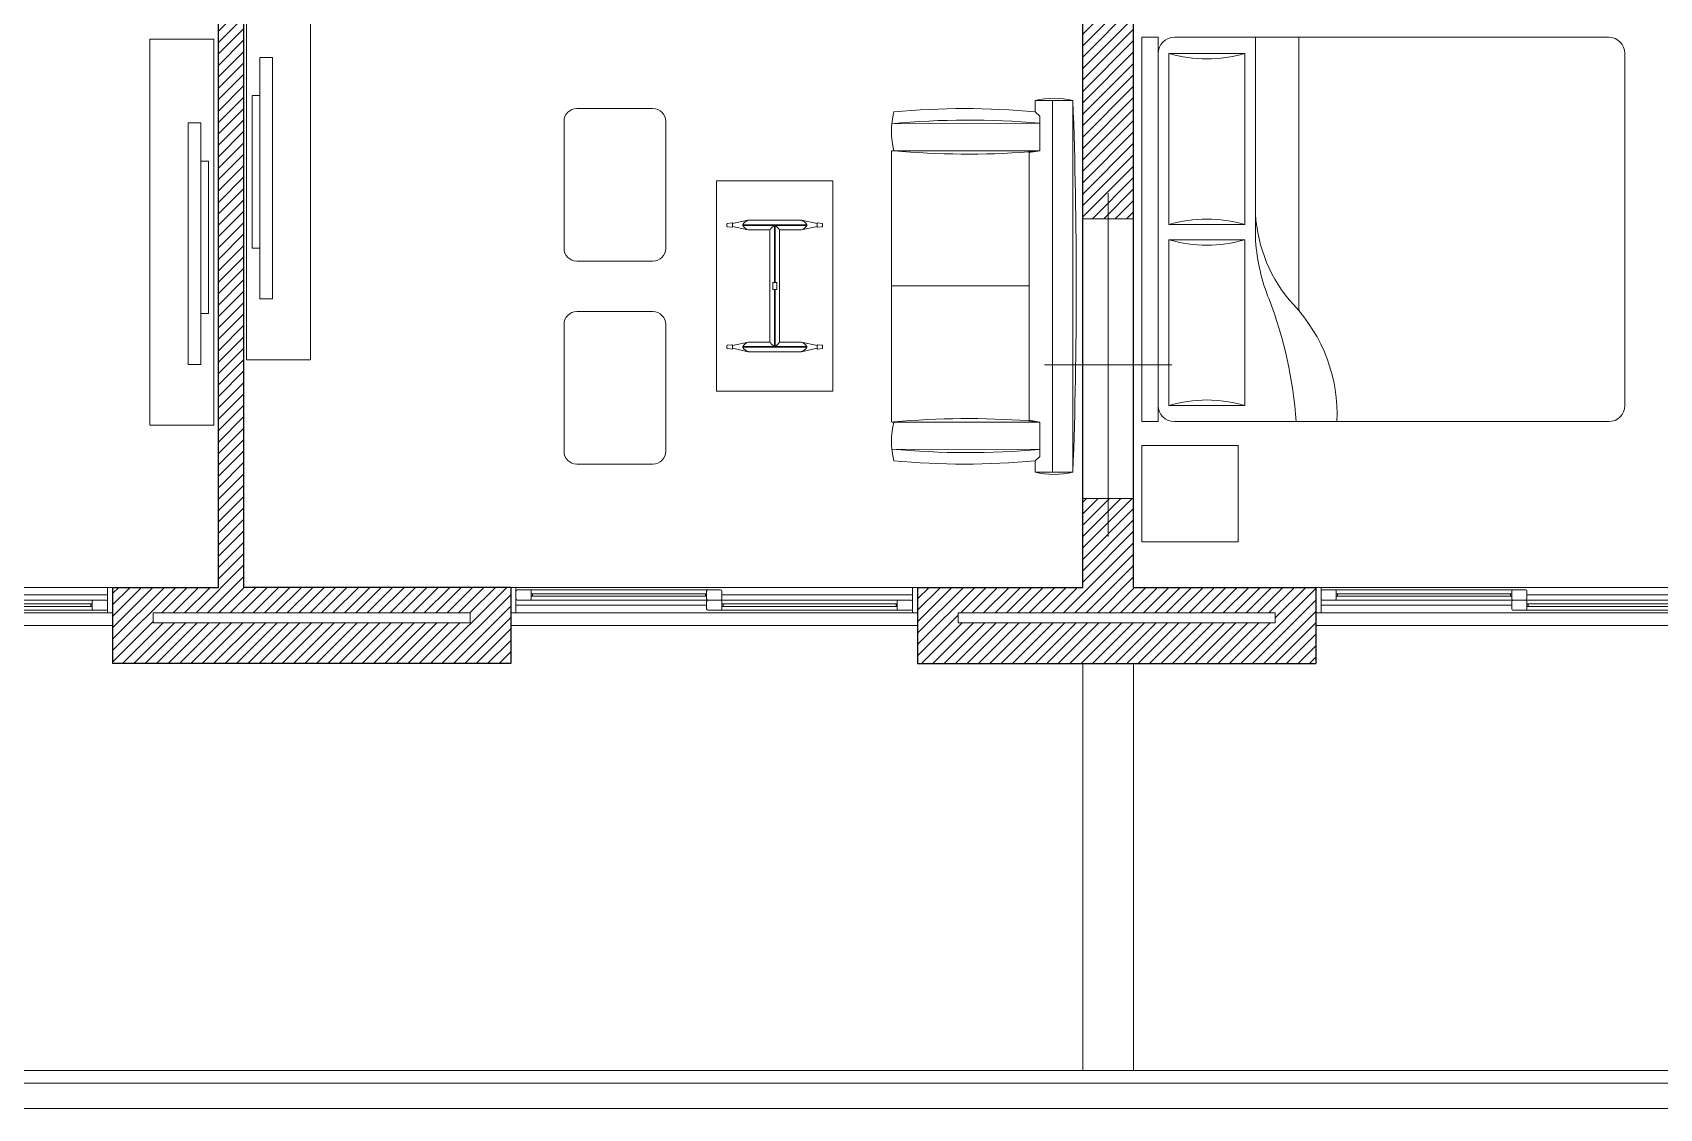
# Model space of a CAD drawing. Header units: millimetres. Extents: x 5985 to 6342, y 1020 to 1088.
# Drawn here: x 6198.86 to 6205.26, y 1068.68 to 1072.92 of the extents above; entities that cross this region are included whole.
import ezdxf

# ---------------------------------------------------------------- set-up
doc = ezdxf.new("R2010")
doc.units = ezdxf.units.MM
for name, color, linetype, lineweight in [('03_CIVIL EXIST A DECLARAR', 6, 'Continuous', 15), ('07_CIVIL VISTAS MEDIA', 251, 'Continuous', 5), ('08_CIVIL VISTAS FINO', 143, 'Continuous', 9), ('09_CIVIL PROYECCIONES', 230, 'Continuous', 5), ('COLUMNAS_EJES', 252, 'Continuous', 9), ('MISC MUEBLES', 143, 'Continuous', 9), ('MUROS', 131, 'Continuous', 9), ('PILAR_HORMIGON', 2, 'Continuous', 20)]:
    doc.layers.add(name, color=color, linetype=linetype, lineweight=lineweight)
doc.layers.add('Paredes', color=250, linetype='Continuous')
pattern_1 = [(45, (5258.260476, 1146.36072), (-0.0224506403, 0.0224506403), [])]

# ---------------------------------------------------------------- blocks, each defined once
blk = doc.blocks.new('Ejes de la columna')
at = {"layer": 'COLUMNAS_EJES'}
for p, q in [((0, -0.5), (0, 0.5)), ((-0.5, 0), (0.5, 0))]:
    blk.add_line(p, q, dxfattribs=at)
blk = doc.blocks.new('ventana 1.6')
at = {"layer": '07_CIVIL VISTAS MEDIA', "linetype": 'Continuous'}
for p, q in [((924.7824, -27.1404), (924.0924, -27.1404)), ((924.0924, -27.1404), (924.7824, -27.1404)), ((924.7824, -27.1504), (924.0924, -27.1504)), ((924.0974, -27.1404), (924.0974, -27.1504)), ((924.7774, -27.1404), (924.7774, -27.1504)), ((925.5324, -27.1804), (924.8424, -27.1804)), ((924.8424, -27.1804), (925.5324, -27.1804)), ((925.5324, -27.1904), (924.8424, -27.1904)), ((924.8474, -27.1804), (924.8474, -27.1904)), ((925.5274, -27.1804), (925.5274, -27.1904)), ((925.6124, -27.2654), (924.0124, -27.2654)), ((925.6124, -27.2654), (924.0124, -27.2654))]:
    blk.add_line(p, q, dxfattribs=at)
at = {"layer": '09_CIVIL PROYECCIONES', "linetype": 'Continuous'}
for p, q in [((925.6124, -27.1154), (924.0124, -27.1154)), ((925.6124, -27.1154), (924.0124, -27.1154)), ((924.0324, -27.1154), (924.0124, -27.1154)), ((924.0124, -27.2154), (924.0124, -27.1154)), ((924.0124, -27.2154), (924.0124, -27.1154)), ((925.5924, -27.1154), (924.0324, -27.1154)), ((924.0324, -27.2154), (924.0324, -27.1154)), ((924.0374, -27.1254), (924.0874, -27.1254)), ((924.0874, -27.1254), (924.7874, -27.1254)), ((924.0924, -27.1604), (924.0924, -27.1304)), ((924.7824, -27.1604), (924.7824, -27.1304)), ((924.7874, -27.1254), (924.8374, -27.1254)), ((924.8424, -27.1604), (924.8424, -27.1304)), ((925.5924, -27.1154), (925.6124, -27.1154)), ((925.5924, -27.1154), (925.5924, -27.2154)), ((925.6124, -27.2154), (925.6124, -27.1154)), ((925.6124, -27.1654), (925.6124, -27.1154)), ((924.7824, -27.1854), (924.0324, -27.1854)), ((924.0874, -27.1654), (924.0374, -27.1654)), ((924.7874, -27.1654), (924.0874, -27.1654)), ((924.0924, -27.1404), (924.0924, -27.1454)), ((924.0924, -27.1404), (924.0924, -27.1504)), ((924.7824, -27.1454), (924.7824, -27.1404)), ((924.7824, -27.1404), (924.7824, -27.1504)), ((924.7824, -27.2004), (924.7824, -27.1704)), ((924.8374, -27.1654), (924.7874, -27.1654)), ((924.8374, -27.1654), (924.7874, -27.1654)), ((925.5374, -27.1654), (924.8374, -27.1654)), ((924.8424, -27.1454), (925.5924, -27.1454)), ((924.8424, -27.2004), (924.8424, -27.1704)), ((924.8424, -27.1804), (924.8424, -27.1854)), ((924.8424, -27.1804), (924.8424, -27.1904)), ((925.5324, -27.2004), (925.5324, -27.1704)), ((925.5324, -27.1854), (925.5324, -27.1804)), ((925.5324, -27.1804), (925.5324, -27.1904)), ((925.5874, -27.1654), (925.5374, -27.1654)), ((925.6124, -27.1654), (925.6124, -27.2154)), ((924.0324, -27.2154), (924.0124, -27.2154)), ((924.0324, -27.2154), (925.5924, -27.2154)), ((924.7874, -27.2054), (924.8374, -27.2054)), ((924.8374, -27.2054), (925.5374, -27.2054)), ((925.5374, -27.2054), (925.5874, -27.2054)), ((925.5924, -27.2154), (925.6124, -27.2154))]:
    blk.add_line(p, q, dxfattribs=at)
for centre, start, end in [((924.0374, -27.1304), 90, 180), ((924.0874, -27.1304), 0, 90), ((924.7874, -27.1304), 90, 180), ((924.8374, -27.1304), 0, 90), ((924.0374, -27.1604), 180, 270), ((924.0874, -27.1604), 270, 0), ((924.7874, -27.1604), 180, 270), ((924.7874, -27.1704), 90, 180), ((924.8374, -27.1604), 270, 0), ((924.8374, -27.1704), 0, 90), ((925.5374, -27.1704), 90, 180), ((925.5874, -27.1704), 0, 90), ((924.7874, -27.2004), 180, 270), ((924.8374, -27.2004), 270, 0), ((925.5374, -27.2004), 180, 270), ((925.5874, -27.2004), 270, 0)]:
    blk.add_arc(centre, 0.005, start, end, dxfattribs=at)

msp = doc.modelspace()

# ---------------------------------------------------------------- hatches: boundary and pattern name
at = {"layer": '07_CIVIL VISTAS MEDIA'}
h = msp.add_hatch(dxfattribs=at)
h.set_pattern_fill('ANSI31', color=18, scale=0.01)
h.set_pattern_definition(pattern_1)
h.paths.add_polyline_path([(6207.0921, 1076.2347), (6205.9917, 1076.2347), (6205.9917, 1075.2347), (6206.0917, 1075.2347), (6206.0917, 1076.0347), (6207.0921, 1076.0347)])
h.paths.add_polyline_path([(6209.5917, 1074.4599), (6209.3917, 1074.4599), (6209.3917, 1072.185), (6209.5917, 1072.185)])
h.paths.add_polyline_path([(6213.4102, 1070.7347), (6212.9917, 1070.7347), (6212.9917, 1072.9774), (6212.9808, 1072.9774, -0.414214), (6212.976, 1072.9822), (6212.976, 1073.0538), (6212.9855, 1073.0538), (6212.9855, 1072.987), (6212.9917, 1072.987), (6212.9917, 1073.8347), (6212.8917, 1073.8347), (6212.8917, 1070.7347), (6211.8432, 1070.7347), (6211.8432, 1070.4347), (6213.4102, 1070.4347)])
h.paths.add_polyline_path([(6212.0032, 1070.5947), (6212.0032, 1070.6347), (6213.2502, 1070.6347), (6213.2502, 1070.5947)], flags=16)
h.paths.add_polyline_path([(6210.2432, 1070.7347), (6209.5917, 1070.7347), (6209.5917, 1071.085), (6209.3917, 1071.085), (6209.3917, 1070.7347), (6208.6762, 1070.7347), (6208.6762, 1070.4347), (6210.2432, 1070.4347)])
h.paths.add_polyline_path([(6210.0832, 1070.6347), (6210.0832, 1070.5947), (6208.8162, 1070.5947), (6208.8162, 1070.6347)], flags=16)
h.paths.add_polyline_path([(6205.1917, 1076.2347), (6204.9917, 1076.2347), (6204.9917, 1076.0347), (6205.0917, 1076.0347), (6205.0917, 1075.2347), (6205.1917, 1075.2347)])
h.paths.add_polyline_path([(6205.174, 1075.4187), (6205.1848, 1075.4187), (6205.1848, 1075.3381, -1), (6205.174, 1075.3381)], flags=16)
h.paths.add_polyline_path([(6203.9917, 1076.2347), (6201.6921, 1076.2347), (6201.6921, 1076.0347), (6202.9917, 1076.0347), (6202.9917, 1075.0599), (6203.1917, 1075.0599), (6203.1917, 1076.0347), (6203.9917, 1076.0347)])
h.paths.add_polyline_path([(6200.6921, 1076.2347), (6199.5917, 1076.2347), (6199.5917, 1075.2347), (6199.6917, 1075.2347), (6199.6917, 1076.0347), (6200.6921, 1076.0347)])
h.paths.add_polyline_path([(6198.7917, 1076.2347), (6198.5917, 1076.2347), (6198.5917, 1076.0347), (6198.6917, 1076.0347), (6198.6917, 1075.2347), (6198.7917, 1075.2347), (6198.7917, 1075.3328), (6198.7794, 1075.3328, -0.414214), (6198.774, 1075.3381), (6198.774, 1075.4187), (6198.7848, 1075.4187), (6198.7848, 1075.3435), (6198.7917, 1075.3435)])
h.paths.add_polyline_path([(6200.7422, 1070.7347), (6199.6917, 1070.7347), (6199.6917, 1073.8347), (6199.5917, 1073.8347), (6199.5917, 1072.987), (6199.5978, 1072.987), (6199.5978, 1073.0538), (6199.6074, 1073.0538), (6199.6074, 1072.9822, -0.414214), (6199.6026, 1072.9774), (6199.5917, 1072.9774), (6199.5917, 1070.7347), (6199.1752, 1070.7347), (6199.1752, 1070.4347), (6200.7422, 1070.4347)])
h.paths.add_polyline_path([(6200.5822, 1070.6347), (6200.5822, 1070.5947), (6199.3352, 1070.5947), (6199.3352, 1070.6347)], flags=16)
h = msp.add_hatch(dxfattribs=at)
h.set_pattern_fill('ANSI31', color=18, scale=0.01)
h.set_pattern_definition(pattern_1)
h.paths.add_polyline_path([(6196.5917, 1071.2847), (6195.4917, 1071.2847), (6195.4917, 1071.2347), (6195.4917, 1071.1847), (6195.4917, 1071.0847), (6196.4917, 1071.0847), (6196.4917, 1070.4347), (6196.7917, 1070.4347), (6197.5752, 1070.4347), (6197.5752, 1070.7347), (6196.7917, 1070.7347), (6196.7917, 1071.0861), (6196.6917, 1071.0861), (6196.6917, 1070.6347), (6197.4152, 1070.6347), (6197.4152, 1070.5947), (6196.6517, 1070.5947), (6196.6517, 1071.0861), (6196.5917, 1071.0861)])
h.paths.add_polyline_path([(6203.9092, 1070.7347), (6203.1917, 1070.7347), (6203.1917, 1071.085), (6202.9917, 1071.085), (6202.9917, 1070.7347), (6202.3422, 1070.7347), (6202.3422, 1070.4347), (6203.9092, 1070.4347)])
h.paths.add_polyline_path([(6202.5022, 1070.5947), (6202.5022, 1070.6347), (6203.7492, 1070.6347), (6203.7492, 1070.5947)], flags=16)
h.paths.add_polyline_path([(6203.1917, 1074.4599), (6202.9917, 1074.4599), (6202.9917, 1072.185), (6203.1917, 1072.185)])
h.paths.add_polyline_path([(6196.9937, 1074.4347), (6196.9937, 1074.8347), (6197.4917, 1074.8347), (6197.4917, 1074.4347), (6196.9952, 1074.4347)], flags=17)
h.paths.add_polyline_path([(6196.7917, 1074.4347), (6196.7917, 1074.4599), (6196.5917, 1074.4599), (6196.5917, 1072.185), (6196.7917, 1072.185), (6196.7917, 1074.3347), (6198.6917, 1074.3347), (6198.6917, 1073.7347), (6198.7917, 1073.7347), (6198.7917, 1073.7646), (6198.7917, 1074.5347), (6198.7617, 1074.5347), (6198.7617, 1073.9347), (6198.7217, 1073.9347), (6198.7217, 1074.5347), (6198.6917, 1074.5347), (6198.6917, 1074.4347), (6197.5917, 1074.4347), (6197.5917, 1074.9347), (6196.7917, 1074.9347), (6196.7917, 1074.8347), (6196.9937, 1074.8347), (6196.9937, 1074.4347)])

# ---------------------------------------------------------------- linework, layer by layer
at = {"layer": '03_CIVIL EXIST A DECLARAR'}
for p, q in [((6199.3352, 1070.6347), (6200.5822, 1070.6347)), ((6199.3352, 1070.5947), (6199.3352, 1070.6347)), ((6199.3352, 1070.5947), (6200.5822, 1070.5947)), ((6200.5822, 1070.5947), (6200.5822, 1070.6347)), ((6202.5022, 1070.6347), (6203.7492, 1070.6347)), ((6202.5022, 1070.5947), (6202.5022, 1070.6347)), ((6202.5022, 1070.5947), (6203.7492, 1070.5947)), ((6203.7492, 1070.5947), (6203.7492, 1070.6347)), ((6202.9917, 1070.4347), (6202.9917, 1068.8347)), ((6203.1917, 1070.4347), (6203.1917, 1068.8347)), ((6203.1917, 1068.8347), (6202.9917, 1068.8347))]:
    msp.add_line(p, q, dxfattribs=at)
at = {"layer": '07_CIVIL VISTAS MEDIA'}
msp.add_line((6196.4918, 1068.6847), (6216.0916, 1068.6847), dxfattribs=at)
at = {"layer": '08_CIVIL VISTAS FINO'}
for p, q in [((6196.6418, 1068.8347), (6215.9416, 1068.8347)), ((6196.5918, 1068.7847), (6215.9916, 1068.7847))]:
    msp.add_line(p, q, dxfattribs=at)
at = {"layer": 'MISC MUEBLES'}
for p, q in [((6203.2884, 1072.8988), (6203.2246, 1072.8988)), ((6203.2246, 1071.3868), (6203.2246, 1072.8988)), ((6203.2884, 1071.3868), (6203.2884, 1072.8988)), ((6203.3523, 1072.8988), (6205.0608, 1072.8988)), ((6203.6714, 1072.0983), (6203.6714, 1072.8988)), ((6203.8416, 1071.8259), (6203.8416, 1072.8988)), ((6203.331, 1072.835), (6203.331, 1072.1622)), ((6203.6288, 1072.835), (6203.331, 1072.835)), ((6203.6288, 1072.1622), (6203.6288, 1072.835)), ((6205.1246, 1072.835), (6205.1246, 1071.4506)), ((6202.8049, 1072.6502), (6202.8049, 1072.6053)), ((6202.953, 1072.6502), (6202.8049, 1072.6502)), ((6202.8722, 1072.6502), (6202.8722, 1071.1878)), ((6202.953, 1072.6502), (6202.953, 1071.1878)), ((6202.8049, 1072.6053), (6202.8228, 1072.589)), ((6202.8228, 1072.589), (6202.8228, 1072.4527)), ((6202.2406, 1072.5589), (6202.8228, 1072.5604)), ((6202.2393, 1072.45), (6202.2393, 1072.3543)), ((6202.2483, 1072.4527), (6202.242, 1072.4527)), ((6202.8228, 1072.4527), (6202.2483, 1072.4527)), ((6202.7788, 1072.4482), (6202.8228, 1072.4527)), ((6202.8228, 1072.4527), (6202.7815, 1072.4455)), ((6202.7815, 1072.4455), (6202.7815, 1071.3925)), ((6201.5512, 1072.3339), (6201.5512, 1071.9204)), ((6202.0093, 1072.3339), (6201.5512, 1072.3339)), ((6202.0093, 1072.3339), (6202.0093, 1071.9204)), ((6202.2393, 1071.388), (6202.2393, 1072.3817)), ((6201.5923, 1072.16), (6201.5923, 1072.1653)), ((6201.5923, 1072.16), (6201.5923, 1072.1547)), ((6201.5933, 1072.1664), (6201.6126, 1072.1683)), ((6201.5933, 1072.1537), (6201.6126, 1072.1517)), ((6201.6754, 1072.1788), (6201.6138, 1072.1656)), ((6201.6138, 1072.1673), (6201.6138, 1072.16)), ((6201.6138, 1072.1527), (6201.6138, 1072.16)), ((6201.6754, 1072.1412), (6201.6138, 1072.1545)), ((6201.6541, 1072.1616), (6201.7802, 1072.1616)), ((6201.6541, 1072.1585), (6201.6541, 1072.1616)), ((6201.6541, 1072.1585), (6201.7802, 1072.1585)), ((6201.6754, 1072.1788), (6201.7802, 1072.1788)), ((6201.7614, 1072.1412), (6201.6754, 1072.1412)), ((6201.6814, 1072.1585), (6201.6814, 1072.1616)), ((6201.7614, 1071.9204), (6201.7614, 1072.1412)), ((6201.7787, 1071.9343), (6201.7787, 1072.1585)), ((6201.885, 1072.1788), (6201.7802, 1072.1788)), ((6201.9064, 1072.1616), (6201.7802, 1072.1616)), ((6201.9064, 1072.1585), (6201.7802, 1072.1585)), ((6201.7818, 1071.9343), (6201.7818, 1072.1585)), ((6201.799, 1071.9204), (6201.799, 1072.1412)), ((6201.885, 1072.1412), (6201.799, 1072.1412)), ((6201.879, 1072.1585), (6201.879, 1072.1616)), ((6201.885, 1072.1788), (6201.9467, 1072.1656)), ((6201.885, 1072.1412), (6201.9467, 1072.1545)), ((6201.9064, 1072.1585), (6201.9064, 1072.1616)), ((6201.9467, 1072.1673), (6201.9467, 1072.16)), ((6201.9467, 1072.1527), (6201.9467, 1072.16)), ((6201.9672, 1072.1664), (6201.9478, 1072.1683)), ((6201.9672, 1072.1537), (6201.9478, 1072.1517)), ((6201.9681, 1072.16), (6201.9681, 1072.1653)), ((6201.9681, 1072.16), (6201.9681, 1072.1547)), ((6203.331, 1072.1622), (6203.6288, 1072.1622)), ((6203.331, 1072.1025), (6203.331, 1071.4506)), ((6203.6288, 1072.1025), (6203.331, 1072.1025)), ((6203.6288, 1071.4506), (6203.6288, 1072.1025)), ((6201.5512, 1071.5069), (6201.5512, 1071.9204)), ((6201.7614, 1071.9204), (6201.7614, 1071.6996)), ((6201.7725, 1071.9204), (6201.7725, 1071.9343)), ((6201.7879, 1071.9343), (6201.7725, 1071.9343)), ((6201.7725, 1071.9204), (6201.7725, 1071.9065)), ((6201.7879, 1071.9065), (6201.7725, 1071.9065)), ((6201.7787, 1071.9065), (6201.7787, 1071.6823)), ((6201.7818, 1071.9065), (6201.7818, 1071.6823)), ((6201.7879, 1071.9204), (6201.7879, 1071.9343)), ((6201.7879, 1071.9204), (6201.7879, 1071.9065)), ((6201.799, 1071.9204), (6201.799, 1071.6996)), ((6202.0093, 1071.5069), (6202.0093, 1071.9204)), ((6202.7815, 1071.9204), (6202.2393, 1071.9204)), ((6202.2393, 1071.9204), (6202.7815, 1071.9204)), ((6202.7815, 1071.9204), (6202.2393, 1071.9204)), ((6201.5923, 1071.6808), (6201.5923, 1071.6861)), ((6201.5923, 1071.6808), (6201.5923, 1071.6755)), ((6201.5933, 1071.6872), (6201.6126, 1071.6891)), ((6201.6754, 1071.6996), (6201.6138, 1071.6863)), ((6201.6138, 1071.6881), (6201.6138, 1071.6808)), ((6201.6138, 1071.6735), (6201.6138, 1071.6808)), ((6201.6541, 1071.6823), (6201.7802, 1071.6823)), ((6201.6541, 1071.6823), (6201.6541, 1071.6793)), ((6201.7614, 1071.6996), (6201.6754, 1071.6996)), ((6201.6814, 1071.6823), (6201.6814, 1071.6793)), ((6201.9064, 1071.6823), (6201.7802, 1071.6823)), ((6201.885, 1071.6996), (6201.799, 1071.6996)), ((6201.879, 1071.6823), (6201.879, 1071.6793)), ((6201.885, 1071.6996), (6201.9467, 1071.6863)), ((6201.9064, 1071.6823), (6201.9064, 1071.6793)), ((6201.9467, 1071.6881), (6201.9467, 1071.6808)), ((6201.9467, 1071.6735), (6201.9467, 1071.6808)), ((6201.9672, 1071.6872), (6201.9478, 1071.6891)), ((6201.9681, 1071.6808), (6201.9681, 1071.6861)), ((6201.9681, 1071.6808), (6201.9681, 1071.6755)), ((6201.5933, 1071.6744), (6201.6126, 1071.6725)), ((6201.6754, 1071.662), (6201.6138, 1071.6753)), ((6201.6541, 1071.6793), (6201.7802, 1071.6793)), ((6201.6754, 1071.662), (6201.7802, 1071.662)), ((6201.9064, 1071.6793), (6201.7802, 1071.6793)), ((6201.885, 1071.662), (6201.7802, 1071.662)), ((6201.885, 1071.662), (6201.9467, 1071.6753)), ((6201.9672, 1071.6744), (6201.9478, 1071.6725)), ((6202.0093, 1071.5069), (6201.5512, 1071.5069)), ((6202.2393, 1071.388), (6202.2393, 1071.4837)), ((6202.2393, 1071.388), (6202.2393, 1071.4563)), ((6203.331, 1071.4506), (6203.6288, 1071.4506)), ((6202.2483, 1071.3853), (6202.242, 1071.3853)), ((6202.8228, 1071.3853), (6202.2483, 1071.3853)), ((6202.7788, 1071.3898), (6202.8228, 1071.3853)), ((6202.8228, 1071.3853), (6202.7815, 1071.3925)), ((6202.8228, 1071.249), (6202.8228, 1071.3853)), ((6203.2884, 1071.3868), (6203.2246, 1071.3868)), ((6205.0608, 1071.3868), (6203.3523, 1071.3868)), ((6202.2406, 1071.2791), (6202.8228, 1071.2776)), ((6202.8049, 1071.2327), (6202.8228, 1071.249)), ((6202.8049, 1071.1878), (6202.8049, 1071.2327)), ((6203.6026, 1071.2923), (6203.2246, 1071.2923)), ((6203.2246, 1070.9143), (6203.2246, 1071.2923)), ((6203.6026, 1070.9143), (6203.6026, 1071.2923)), ((6202.953, 1071.1878), (6202.8049, 1071.1878)), ((6203.6026, 1070.9143), (6203.2246, 1070.9143))]:
    msp.add_line(p, q, dxfattribs=at)
for points in [[(6199.9542, 1071.6299), (6199.7027, 1071.6299), (6199.7027, 1073.1482), (6199.9542, 1073.1482)], [(6199.3225, 1071.3725), (6199.574, 1071.3725), (6199.574, 1072.8908), (6199.3225, 1072.8908)], [(6199.804, 1072.8195), (6199.804, 1071.8695), (6199.754, 1071.8695), (6199.754, 1072.8195)], [(6199.754, 1072.6695), (6199.754, 1072.0695), (6199.724, 1072.0695), (6199.724, 1072.6695)], [(6199.4727, 1072.5621), (6199.4727, 1071.6121), (6199.5227, 1071.6121), (6199.5227, 1072.5621)], [(6199.5227, 1072.4121), (6199.5227, 1071.8121), (6199.5527, 1071.8121), (6199.5527, 1072.4121)]]:
    msp.add_lwpolyline(points, close=True, dxfattribs=at)
for points in [[(6200.9512, 1072.5684), (6200.9512, 1072.0684, 0.414214), (6201.0012, 1072.0184), (6201.3012, 1072.0184, 0.414214), (6201.3512, 1072.0684), (6201.3512, 1072.5684, 0.414214), (6201.3012, 1072.6184), (6201.0012, 1072.6184, 0.414214)], [(6200.9512, 1071.7696), (6200.9512, 1071.2696, 0.414214), (6201.0012, 1071.2196), (6201.3012, 1071.2196, 0.414214), (6201.3512, 1071.2696), (6201.3512, 1071.7696, 0.414214), (6201.3012, 1071.8196), (6201.0012, 1071.8196, 0.414214)]]:
    msp.add_lwpolyline(points, format="xyb", close=True, dxfattribs=at)
for centre, radius, start, end in [((6203.3523, 1072.835), 0.0638, 90, 180), ((6205.0608, 1072.835), 0.0638, 0, 90), ((6203.4799, 1073.3456), 0.5319, 253.73979, 286.26021), ((6202.8789, 1072.3492), 0.31, 76.17755, 103.82245), ((6183.1094, 1071.919), 19.857, 357.88978, 2.11022), ((6202.5681, 1072.529), 0.3288, 166.58033, 193.41967), ((6202.5266, 1069.6574), 2.961, 84.60692, 95.39308), ((6202.54, 1069.4055), 3.1676, 84.8766, 95.42207), ((6202.242, 1072.45), 0.00269, 90, 180), ((6202.54, 1075.6068), 3.1676, 264.71491, 274.32027), ((6202.7788, 1072.4455), 0.00269, 0, 94.32027), ((6204.252, 1072.2368), 0.5815, 183.1663, 222.0658), ((6201.5934, 1072.1653), 0.00103, 95.82924, 180), ((6201.5934, 1072.1547), 0.00103, 180, 264.17076), ((6201.6127, 1072.1673), 0.00103, 0, 95.82924), ((6201.6127, 1072.1527), 0.00103, 264.17076, 0), ((6201.6866, 1072.1432), 0.0373, 107.35245, 150.47858), ((6201.6866, 1072.1769), 0.0373, 209.52142, 252.64755), ((6201.8034, 1072.1165), 0.0486, 120.48975, 149.51025), ((6201.7571, 1072.1165), 0.0486, 30.48975, 59.51025), ((6201.8739, 1072.1432), 0.0373, 29.52142, 72.64755), ((6201.8739, 1072.1769), 0.0373, 287.35245, 330.47858), ((6201.9477, 1072.1673), 0.00103, 84.17076, 180), ((6201.9477, 1072.1527), 0.00103, 180, 275.82924), ((6201.9671, 1072.1653), 0.00103, 0, 84.17076), ((6201.9671, 1072.1547), 0.00103, 275.82924, 0), ((6203.4799, 1071.6515), 0.5319, 73.73979, 106.26021), ((6203.4799, 1072.6131), 0.5319, 253.73979, 286.26021), ((6204.4457, 1072.1564), 0.7765, 184.2918, 201.76757), ((6202.2097, 1071.2813), 1.6247, 3.72189, 21.18528), ((6203.3626, 1071.4147), 0.6297, 357.46005, 43.38055), ((6201.5934, 1071.6861), 0.00103, 95.82924, 180), ((6201.6127, 1071.6881), 0.00103, 0, 95.82924), ((6201.6866, 1071.6639), 0.0373, 107.35245, 150.47858), ((6201.8034, 1071.7243), 0.0486, 210.48975, 239.51025), ((6201.7571, 1071.7243), 0.0486, 300.48975, 329.51025), ((6201.8739, 1071.6639), 0.0373, 29.52142, 72.64755), ((6201.9477, 1071.6881), 0.00103, 84.17076, 180), ((6201.9671, 1071.6861), 0.00103, 0, 84.17076), ((6201.5934, 1071.6755), 0.00103, 180, 264.17076), ((6201.6127, 1071.6735), 0.00103, 264.17076, 0), ((6201.6866, 1071.6977), 0.0373, 209.52142, 252.64755), ((6201.8739, 1071.6977), 0.0373, 287.35245, 330.47858), ((6201.9477, 1071.6735), 0.00103, 180, 275.82924), ((6201.9671, 1071.6755), 0.00103, 275.82924, 0), ((6203.3523, 1071.4506), 0.0638, 180, 270), ((6203.4799, 1070.94), 0.5319, 73.73979, 106.26021), ((6205.0608, 1071.4506), 0.0638, 270, 0), ((6202.242, 1071.388), 0.00269, 180, 270), ((6202.5681, 1071.309), 0.3288, 166.58033, 193.41967), ((6202.54, 1068.2312), 3.1676, 85.67973, 95.28509), ((6202.7788, 1071.3925), 0.00269, 265.67973, 0), ((6202.54, 1074.4325), 3.1676, 264.57793, 275.1234), ((6202.5266, 1074.1807), 2.961, 264.60692, 275.39308), ((6202.8789, 1071.4889), 0.31, 256.17755, 283.82245)]:
    msp.add_arc(centre, radius, start, end, dxfattribs=at)
at = {"layer": 'Paredes', "color": 18}
for p, q in [((6202.9917, 1070.7347), (6202.9917, 1076.0347)), ((6203.1917, 1070.7347), (6203.1917, 1074.3347)), ((6199.5917, 1070.7347), (6199.5917, 1073.8347)), ((6199.6917, 1070.7347), (6199.6917, 1073.8347)), ((6199.1752, 1070.7347), (6199.5917, 1070.7347)), ((6199.1752, 1070.7347), (6199.1752, 1070.4347)), ((6200.7422, 1070.7347), (6199.6917, 1070.7347)), ((6200.7422, 1070.7347), (6200.7422, 1070.4347)), ((6202.3422, 1070.7347), (6202.3422, 1070.4347)), ((6202.3422, 1070.7347), (6202.9917, 1070.7347)), ((6203.1917, 1070.7347), (6203.9092, 1070.7347)), ((6203.9092, 1070.7347), (6203.9092, 1070.4347)), ((6200.7422, 1070.4347), (6199.1752, 1070.4347)), ((6202.3422, 1070.4347), (6203.9092, 1070.4347))]:
    msp.add_line(p, q, dxfattribs=at)
at = {"layer": 'PILAR_HORMIGON'}
msp.add_lwpolyline([(6203.1917, 1072.185), (6202.9917, 1072.185), (6202.9917, 1071.085), (6203.1917, 1071.085), (6203.1917, 1072.185)], close=True, dxfattribs=at)

# ---------------------------------------------------------------- block references
at = {"layer": 'COLUMNAS_EJES', "xscale": -0.5, "yscale": 1.35, "rotation": 180}
msp.add_blockref('Ejes de la columna', (6203.0917, 1071.61), dxfattribs=at)
at = {"layer": 'MUROS', "color": 18}
for p in [(5273.5628, 1097.8502), (5276.7298, 1097.8502), (5279.8968, 1097.8502)]:
    msp.add_blockref('ventana 1.6', p, dxfattribs=at)

doc.saveas('drawing.dxf')
